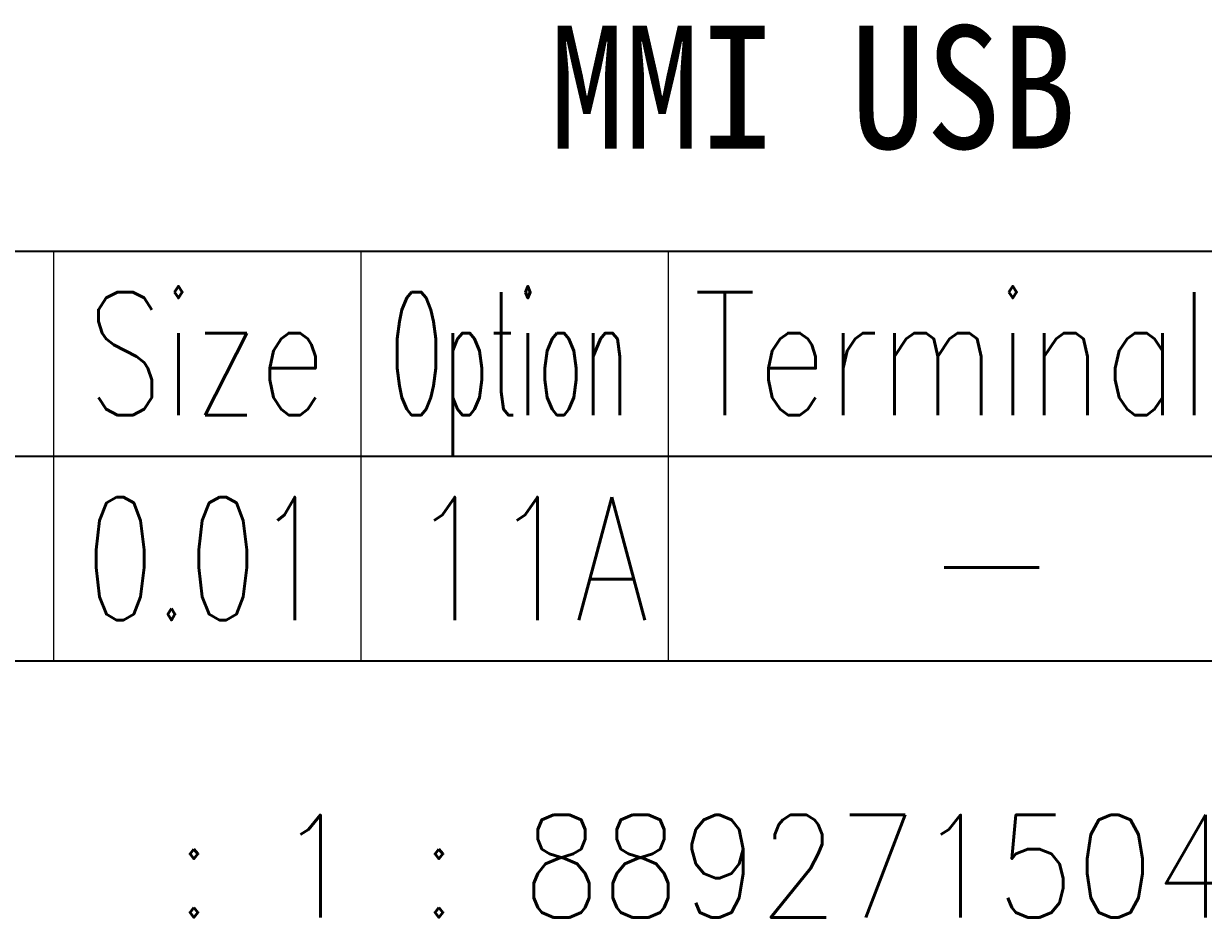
# Model space of a CAD drawing. Header units: inches. Extents: x 47316 to 59086, y 3141 to 11743.
# Drawn here: x 53578.77 to 53607.56, y 8458.92 to 8480.72 of the extents above; entities that cross this region are included whole.
import ezdxf

# ---------------------------------------------------------------- set-up
doc = ezdxf.new("R2010")
doc.units = ezdxf.units.IN
doc.header["$MEASUREMENT"] = 0
doc.styles.get("Standard").update_dxf_attribs({"font": ''})
doc.styles.get('Standard').set_extended_font_data('SimSun')

msp = doc.modelspace()

# ---------------------------------------------------------------- linework, layer by layer
at = {"color": 0, "linetype": 'Continuous', "lineweight": -2}
for p, q in [((53557.011, 8475.172), (53639.511, 8475.172)), ((53557.011, 8470.172), (53639.511, 8470.172))]:
    msp.add_line(p, q, dxfattribs=at)
at = {"color": 7, "linetype": 'Continuous', "lineweight": 15}
for p, q in [((53579.511, 8470.172), (53579.511, 8475.172)), ((53587.011, 8470.172), (53587.011, 8475.172)), ((53594.511, 8470.172), (53594.511, 8475.172))]:
    msp.add_line(p, q, dxfattribs=at)
at = {"color": 102, "linetype": 'Continuous', "lineweight": 15}
for p, q in [((53579.511, 8465.172), (53579.511, 8470.172)), ((53587.011, 8465.172), (53587.011, 8470.172)), ((53594.511, 8465.172), (53594.511, 8470.172))]:
    msp.add_line(p, q, dxfattribs=at)
at = {"color": 0, "linetype": 'Continuous', "lineweight": -2}
msp.add_lwpolyline([(53557.011, 8465.172), (53557.011, 8470.172), (53639.511, 8470.172), (53639.511, 8465.172)], close=True, dxfattribs=at)

# ---------------------------------------------------------------- texts
at = {"color": 6, "linetype": 'Continuous', "lineweight": 20, "insert": (53591.602, 8480.672), "char_height": 3, "width": 13.59101, "attachment_point": 1}
msp.add_mtext('\\f黑体|b0|i0|c1|p0;\\W0.9000000000;\\T1.0000000000;\\o\\lMMI USB', dxfattribs=at)
at = {"color": 7, "linetype": 'Continuous', "lineweight": 15, "char_height": 3, "attachment_point": 1}
for s, insert, width in [('\\Fromans.shx;\\W0.7222222222;\\T1.0000000000;\\o\\lSize', (53580.32, 8474.172), 6.5), ('\\Fromans.shx;\\W0.4595959596;\\T1.0000000000;\\o\\lOption', (53587.708, 8474.172), 6.5), ('\\Fromans.shx;\\W0.7480916031;\\T1.0000000000;\\o\\lTerminal', (53595.118, 8474.172), 14)]:
    msp.add_mtext(s, dxfattribs=dict(at, insert=insert, width=width))
at = {"color": 21, "linetype": 'Continuous', "lineweight": 15, "char_height": 3, "attachment_point": 1}
for s, insert, width in [('\\Fromans.shx;\\W0.6500000000;\\T1.0000000000;\\o\\l0.01', (53580.289, 8469.172), 6.5), ('\\Fromans.shx;\\W1.0000000000;\\T1.0000000000;\\o\\l-', (53600.725, 8469.172), 3.71429)]:
    msp.add_mtext(s, dxfattribs=dict(at, insert=insert, width=width))
at = {"color": 140, "linetype": 'Continuous', "lineweight": 15, "insert": (53588.183, 8469.172), "char_height": 3, "width": 6.5, "attachment_point": 1}
msp.add_mtext('\\Fromans.shx;\\W0.7844827586;\\T1.0000000000;\\o\\l11A', dxfattribs=at)
at = {"color": 42, "linetype": 'Continuous', "lineweight": 15, "insert": (53580.904, 8461.422), "char_height": 2.5, "width": 34.71429, "attachment_point": 1}
msp.add_mtext('\\Fromans.shx;\\W0.9000000000;\\T1.0000000000;\\o\\l : 1 : 8892715047', dxfattribs=at)

doc.saveas('drawing.dxf')
